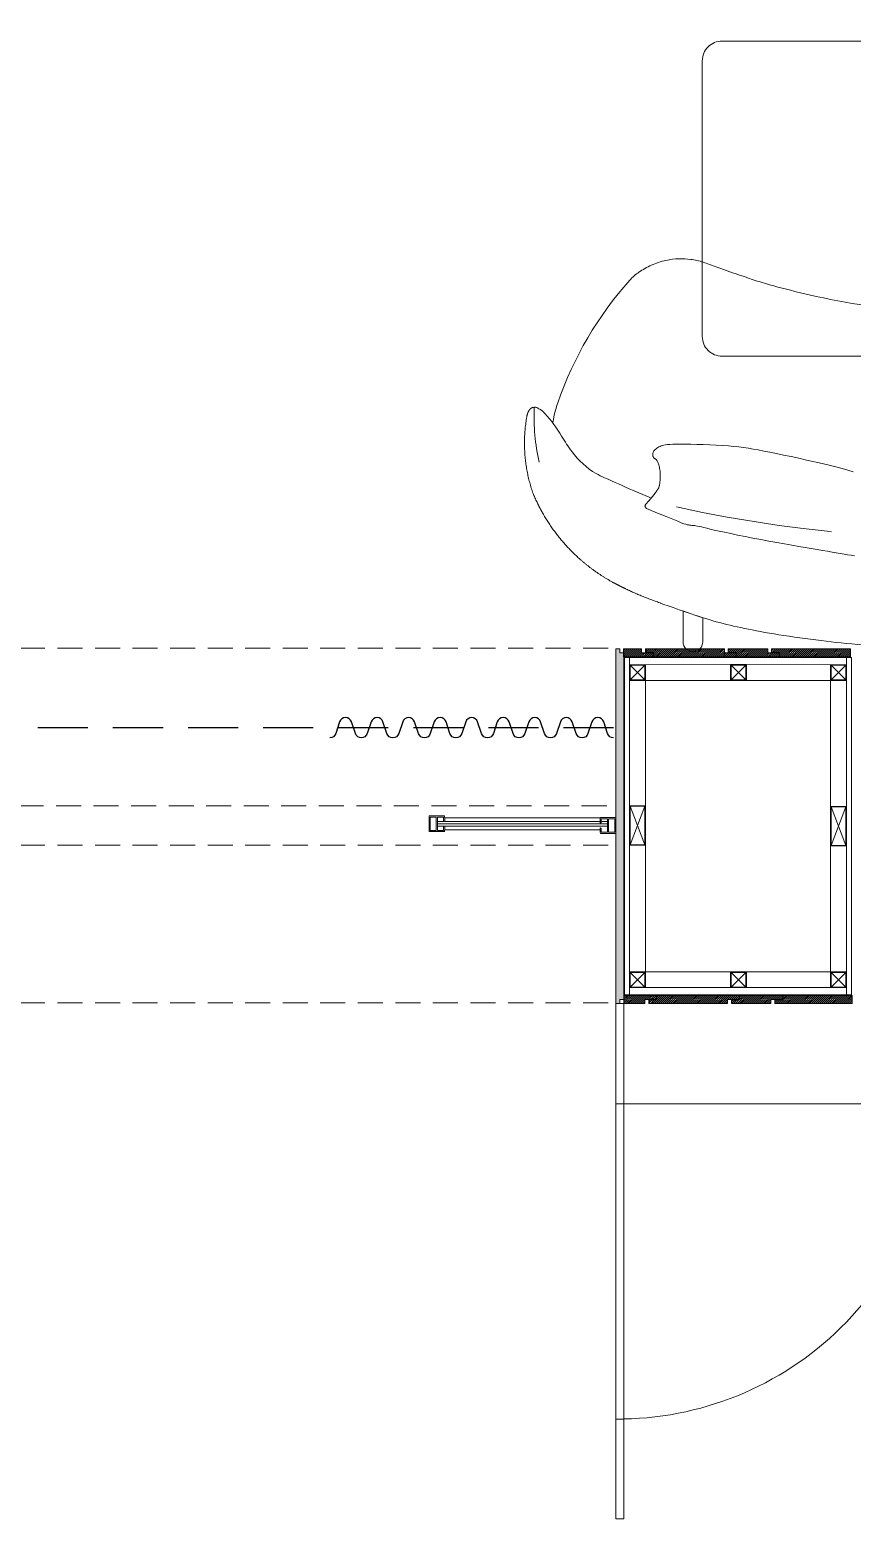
# Model space of a CAD drawing. Header units: centimetres. Extents: x 5488 to 20269, y -31398 to -19684.
# Drawn here: x 12361.8 to 12570.5, y -24178.9 to -23801.9 of the extents above; entities that cross this region are included whole.
import ezdxf

# ---------------------------------------------------------------- set-up
doc = ezdxf.new("R2010")
doc.units = ezdxf.units.CM
doc.linetypes.add('HIDDEN', pattern=[9.525, 6.35, -3.175])
doc.linetypes.add('HIDDENX2', pattern=[19.05, 12.7, -6.35])
doc.layers.add('0-LNS-VLF-PERDE', color=10, linetype='Continuous')
for name, color, linetype, lineweight in [('xxx_Auto_Dograma_Cam', 153, 'Continuous', 0), ('xxx_Auto_Dograma_Metal', 157, 'Continuous', 0), ('xxx_Auto_Element_Dograma Cam', 140, 'Continuous', 9), ('xxx_Auto_Element_Dograma Metal', 211, 'Continuous', 20), ('xxx_Auto_Kaplama_Ahşap', 34, 'Continuous', 0), ('xxx_Auto_Kaplama_Ahşap Tarama', 16, 'Continuous', 5), ('xxx_Auto_Kaplama_Mermer', 43, 'Continuous', 13), ('xxx_Auto_Kaplama_Siva Sap', 253, 'Continuous', 13), ('xxx_Auto_Konstruksiyon_Metal', 141, 'Continuous', 0), ('xxx_Auto_Mobilya_Ahsap', 34, 'Continuous', 20), ('xxx_Auto_Tefris_Silik', 252, 'Continuous', 13), ('xxx_Auto_Tefris_Tefris', 32, 'Continuous', 15)]:
    doc.layers.add(name, color=color, linetype=linetype, lineweight=lineweight)
doc.layers.add('xxx_Auto_Kaplama_Mermer Tarama', color=7, linetype='Continuous', lineweight=0, true_color=0xadadad)

# ---------------------------------------------------------------- blocks, each defined once
blk = doc.blocks.new('A$Cb3d25d0a')
at = {"layer": 'xxx_Auto_Konstruksiyon_Metal', "lineweight": 20}
h = blk.add_hatch(color=256, dxfattribs=at)
h.dxf.hatch_style = 1
h.paths.add_polyline_path([(2, 2), (2, -2), (-2, -2), (-2, 2)])
h.paths.add_polyline_path([(1.88, 1.88), (-1.88, 1.88), (-1.88, -1.88), (1.88, -1.88)], flags=16)
for points in [[(2, -2), (2, 2), (-2, 2), (-2, -2)], [(1.88, -1.88), (1.88, 1.88), (-1.88, 1.88), (-1.88, -1.88)]]:
    blk.add_lwpolyline(points, close=True, dxfattribs=at)
for points in [[(1.88, -1.88), (-1.88, 1.88)], [(1.88, 1.88), (-1.88, -1.88)]]:
    blk.add_lwpolyline(points, dxfattribs=at)
blk = doc.blocks.new('*U74')
at = {"layer": 'xxx_Auto_Konstruksiyon_Metal', "color": 0, "xscale": -1, "rotation": 180}
blk.add_blockref('A$Cb3d25d0a', (0, 0), dxfattribs=at)
blk = doc.blocks.new('*U75')
at = {"layer": 'xxx_Auto_Kaplama_Ahşap', "color": 0, "linetype": 'ByBlock', "lineweight": -2, "transparency": 16777216}
blk.add_blockref('*U74', (0, 0), dxfattribs=at)
blk = doc.blocks.new('*U76')
at = {"layer": 'xxx_Auto_Konstruksiyon_Metal', "color": 0, "rotation": 180}
blk.add_blockref('A$Cb3d25d0a', (0, 0), dxfattribs=at)
blk = doc.blocks.new('*U77')
at = {"layer": 'xxx_Auto_Kaplama_Ahşap', "color": 0, "linetype": 'ByBlock', "lineweight": -2, "transparency": 16777216}
blk.add_blockref('*U76', (0, 0), dxfattribs=at)
blk = doc.blocks.new('gizliprofil_e')
at = {"layer": 'xxx_Auto_Element_Dograma Metal'}
for p, q in [((0.05, -2.3), (0.05, 1.1)), ((0.35, -2.3), (0.35, 1.1))]:
    blk.add_line(p, q, dxfattribs=at)
for points in [[(-1.7, -2.6), (2.2, -2.6), (2.2, 1.4), (-1.7, 1.4)], [(-1.5, 0.05), (-1.5, 0.05), (-1.5, 0.05), (-1.5, 1.1)], [(0.05, 1.1), (-1.5, 1.1)], [(0.35, -2.3), (1.9, -2.3), (1.9, 1.1), (0.35, 1.1)], [(-1.5, -1.25), (-1.5, -1.25), (-1.5, -1.25), (-1.5, -2.3)], [(-1.5, -2.3), (0.05, -2.3)]]:
    blk.add_lwpolyline(points, dxfattribs=at)
for centre, radius, start, end in [((3.52, 0.34), 5.32, 168.5228, 183.0808), ((-1.65, 0.24), 0.24, 230.6527, 307.686), ((2.75, -1.6), 4.56, 175.6886, 192.7072), ((-1.65, -1.44), 0.24, 52.3134, 129.3468)]:
    blk.add_arc(centre, radius, start, end, dxfattribs=at)
blk = doc.blocks.new('4X10 PROFİL')
at = {"layer": 'xxx_Auto_Konstruksiyon_Metal'}
h = blk.add_hatch(color=256, dxfattribs=at)
h.dxf.hatch_style = 1
h.paths.add_polyline_path([(6769.8, -31068.3), (6669.8, -31068.3), (6669.8, -31108.3), (6769.8, -31108.3)])
h.paths.add_polyline_path([(6768.8, -31107.3), (6670.8, -31107.3), (6670.8, -31069.3), (6768.8, -31069.3)], flags=16)
for p, q in [((6670.8, -31069.3), (6768.8, -31107.3)), ((6768.8, -31069.3), (6670.8, -31107.3))]:
    blk.add_line(p, q, dxfattribs=at)
for points in [[(6669.8, -31068.3), (6769.8, -31068.3), (6769.8, -31108.3), (6669.8, -31108.3)], [(6670.8, -31069.3), (6768.8, -31069.3), (6768.8, -31107.3), (6670.8, -31107.3)]]:
    blk.add_lwpolyline(points, close=True, dxfattribs=at)
blk = doc.blocks.new('*U119')
at = {"layer": '0-LNS-VLF-PERDE', "ltscale": 4}
blk.add_lwpolyline([(-167.48, 3.42, 0.322823), (-165.98, 4.5), (-164.98, 7.5, -0.720759), (-161.98, 7.5), (-160.98, 4.5, 0.720759), (-157.98, 4.5), (-156.98, 7.5, -0.322823), (-155.48, 8.58, -0.322823), (-153.98, 7.5), (-152.98, 4.5, 0.720759), (-149.98, 4.5), (-148.98, 7.5, -0.720759), (-145.98, 7.5), (-144.98, 4.5, 0.720759), (-141.98, 4.5), (-140.98, 7.5, -0.322823), (-139.48, 8.58, -0.322823), (-137.98, 7.5), (-136.98, 4.5, 0.720759), (-133.98, 4.5), (-132.98, 7.5, -0.720759), (-129.98, 7.5), (-128.98, 4.5, 0.720759), (-125.98, 4.5), (-124.98, 7.5, -0.322823), (-123.48, 8.58, -0.322823), (-121.98, 7.5), (-120.98, 4.5, 0.720759), (-117.98, 4.5), (-116.98, 7.5, -0.720759), (-113.98, 7.5), (-112.98, 4.5, 0.322823), (-111.48, 3.42, 0.322823), (-109.98, 4.5), (-108.98, 7.5, -0.720759), (-105.98, 7.5), (-104.98, 4.5, 0.720759), (-101.98, 4.5), (-100.98, 7.5, -0.322823), (-99.48, 8.58, -0.322823), (-97.98, 7.5), (-96.98, 4.5, 0.322823), (-95.48, 3.42, 0.322823)], format="xyb", dxfattribs=at)
at = {"layer": '0-LNS-VLF-PERDE', "linetype": 'HIDDENX2'}
blk.add_lwpolyline([(-167.48, 6), (107.32, 6)], dxfattribs=at)
blk = doc.blocks.new('A$C85cc6fa7')
at = {"elevation": -91.32}
blk.add_lwpolyline([(172.43, -1.8), (172.43, -9.63), (167.43, -7.86), (167.43, -1.8, -1)], format="xyb", close=True, dxfattribs=at)
for points in [[(181.72, -35.64), (181.89, -35.82), (182, -35.98), (182.06, -36.12), (182.09, -36.25), (182.08, -36.36), (182.05, -36.47), (182, -36.56), (181.94, -36.65), (181.87, -36.74), (181.8, -36.83), (181.73, -36.92), (181.64, -37.02), (181.55, -37.12), (181.45, -37.23), (181.34, -37.36), (181.21, -37.5), (181.08, -37.65), (180.93, -37.82), (180.77, -38), (180.61, -38.19), (180.44, -38.39), (180.27, -38.6), (180.1, -38.82), (179.92, -39.03), (179.75, -39.25), (179.59, -39.47), (179.43, -39.69), (179.28, -39.9), (179.13, -40.1), (179, -40.3), (178.88, -40.48), (178.78, -40.65), (178.69, -40.8), (178.61, -40.95), (178.55, -41.09), (178.5, -41.23), (178.45, -41.38), (178.41, -41.54), (178.38, -41.73), (178.35, -41.94), (178.32, -42.18), (178.28, -42.45), (178.26, -42.74), (178.23, -43.06), (178.22, -43.39), (178.21, -43.73), (178.21, -44.08), (178.22, -44.43), (178.24, -44.79), (178.27, -45.14), (178.32, -45.48), (178.37, -45.81), (178.43, -46.13), (178.5, -46.43), (178.57, -46.71), (178.65, -46.97), (178.73, -47.2), (178.82, -47.4), (178.91, -47.58), (179, -47.74), (179.09, -47.87), (179.19, -47.99), (179.28, -48.09), (179.38, -48.18), (179.48, -48.26), (179.57, -48.33), (179.66, -48.39), (179.75, -48.46), (179.83, -48.54), (179.91, -48.62), (179.97, -48.72), (180.02, -48.84), (180.07, -48.98), (180.09, -49.14), (180.1, -49.32), (180.09, -49.5), (180.06, -49.7), (180.01, -49.9), (179.92, -50.1), (179.81, -50.3), (179.66, -50.49), (179.49, -50.67), (179.29, -50.84), (179.06, -51), (178.81, -51.16), (178.55, -51.3), (178.26, -51.43), (177.96, -51.55), (177.64, -51.65), (177.29, -51.75), (176.88, -51.83), (176.39, -51.9), (175.78, -51.95), (175.05, -51.99), (174.17, -52.01), (173.1, -52.02), (171.85, -52.01), (170.43, -51.99), (168.9, -51.95), (167.29, -51.9), (165.65, -51.83), (164.01, -51.75), (162.43, -51.65), (160.93, -51.55), (159.56, -51.43), (158.28, -51.29), (157.06, -51.14), (155.85, -50.96), (154.62, -50.76), (153.34, -50.52), (151.96, -50.26), (150.44, -49.95), (148.76, -49.61), (146.95, -49.23), (145.04, -48.83), (143.07, -48.4), (141.07, -47.96), (139.09, -47.52), (137.17, -47.07), (135.34, -46.63), (133.63, -46.2), (132.04, -45.78), (130.59, -45.38), (129.25, -45)], [(128.96, -23.65), (129.81, -23.78), (130.69, -23.92), (131.59, -24.07), (132.55, -24.24), (133.56, -24.42), (134.64, -24.61), (135.82, -24.81), (137.08, -25.02), (138.44, -25.25), (139.89, -25.49), (141.44, -25.74), (143.09, -26.02), (144.83, -26.32), (146.69, -26.65), (148.64, -27), (150.65, -27.38), (152.69, -27.76), (154.72, -28.15), (156.7, -28.54), (158.58, -28.92), (160.34, -29.28), (161.92, -29.62), (163.3, -29.93), (164.5, -30.2), (165.52, -30.44), (166.39, -30.66), (167.13, -30.84), (167.76, -30.99), (168.29, -31.12), (168.76, -31.21), (169.17, -31.28), (169.54, -31.32), (169.87, -31.36), (170.19, -31.38), (170.49, -31.41), (170.78, -31.44), (171.08, -31.49), (171.4, -31.55), (171.76, -31.65), (172.22, -31.81), (172.87, -32.06), (173.79, -32.42), (175.05, -32.93), (176.74, -33.62), (178.94, -34.51), (181.72, -35.64)], [(134.74, -29.76), (135.89, -29.88), (141.97, -30.55), (148.03, -31.36), (151.24, -31.83), (161.24, -33.45), (167.51, -34.65), (174.08, -36.07)], [(185.23, -40.3), (181.05, -38.52), (180.51, -38.31)]]:
    blk.add_lwpolyline(points)
blk.add_rational_spline([(-230.4, -61.37), (-231.22, -61.17), (-231.86, -60.23), (-232.04, -58.95), (-233.32, -52.41), (-232.78, -45.77), (-230.47, -39.52), (-226.48, -29.9), (-219.33, -21.93), (-210.21, -16.92), (-209.16, -16.36), (-208.11, -15.82), (-207.04, -15.3), (-202.09, -12.89), (-196.81, -11.18), (-191.49, -9.13), (-185.26, -6.99), (-178.98, -5.61), (-172.65, -4.45), (-163.9, -2.8), (-154.69, -1.64), (-145.46, -0.97), (-135.7, -0.28), (-135.92, -0.14), (-0.67, 0), (105.96, -0.14), (115.74, -0.28), (125.5, -0.97), (134.73, -1.64), (143.93, -2.8), (153.04, -4.45), (159.02, -5.61), (165.3, -6.99), (171.52, -9.31), (176.85, -11.18), (182.12, -12.89), (187.08, -15.3), (188.15, -15.82), (189.2, -16.36), (190.25, -16.92), (199.37, -21.93), (206.51, -29.9), (210.5, -39.52), (212.7, -45.79), (213.23, -52.41), (212.07, -58.95), (211.89, -60.23), (211.26, -61.17), (210.44, -61.37)], [1, 1, 1, 1, 0.975140189913, 0.975140189913, 1, 1, 1, 1, 1, 1, 1, 1, 1, 1, 1, 1, 1, 1, 1, 1, 1, 1, 1, 1, 1, 1, 1, 1, 1, 1, 1, 1, 1, 1, 1, 1, 1, 1, 1, 1, 1, 0.978284231386, 0.978284231386, 1, 1, 1, 1], degree=3, knots=[0, 0, 0, 0, 1, 1, 1, 1.547896, 1.547896, 1.547896, 2.547896, 2.547896, 2.547896, 3.547896, 3.547896, 3.547896, 4.547896, 4.547896, 4.547896, 5.547896, 5.547896, 5.547896, 6.547896, 6.547896, 6.547896, 7.547896, 7.547896, 7.547896, 8.547896, 8.547896, 8.547896, 9.547896, 9.547896, 9.547896, 10.547896, 10.547896, 10.547896, 11.547896, 11.547896, 11.547896, 12.547896, 12.547896, 12.547896, 13.547896, 13.547896, 13.547896, 14.059772, 14.059772, 14.059772, 15.059772, 15.059772, 15.059772, 15.059772])
for points, knots in [([(210.44, -61.37), (210.33, -61.39), (210.23, -61.32), (210.2, -61.21), (210.2, -61.32), (210.11, -61.4), (210.01, -61.4), (210.01, -61.4), (209.99, -61.4), (209.99, -61.4), (209.66, -61.39), (209.32, -61.25), (209.01, -60.99), (208.76, -60.85), (208.5, -60.7), (208.26, -60.53), (207.97, -60.31), (207.72, -60.05), (207.47, -59.78), (205.85, -58.03), (204.53, -56.05), (203.25, -54.05), (202.39, -52.7), (201.56, -51.35), (200.59, -50.07), (198.93, -47.87), (196.88, -45.88), (194.48, -44.54), (193.79, -44.15), (193.06, -43.82), (192.34, -43.49), (189.97, -42.42), (187.6, -41.36), (185.23, -40.3), (185.23, -40.3), (185.23, -40.3), (185.23, -40.3)], [0, 0, 0, 0, 1, 1, 1, 2, 2, 2, 3, 3, 3, 4, 4, 4, 5, 5, 5, 6, 6, 6, 7, 7, 7, 8, 8, 8, 9, 9, 9, 10, 10, 10, 11, 11, 11, 12, 12, 12, 12]), ([(205.46, -57.32), (205.45, -57.39), (205.44, -57.46), (205.43, -57.53), (205.4, -57.77), (205.37, -58.02), (205.33, -58.27), (205.19, -59.06), (205.01, -59.84), (204.79, -60.62), (204.61, -61.26), (204.4, -61.9), (204.18, -62.53), (200.24, -74), (194.05, -84.57), (185.96, -93.61), (185.23, -94.47), (184.46, -95.08), (183.63, -95.65), (182.65, -96.32), (181.59, -96.92), (180.49, -97.43), (179.3, -97.96), (178.05, -98.38), (176.77, -98.66), (175.68, -98.9), (174.56, -99.03), (173.44, -99.07), (172.45, -99.09), (171.47, -99.04), (170.49, -98.91), (169.43, -98.77), (168.38, -98.53), (167.36, -98.2), (166.8, -98.02), (166.25, -97.82), (165.71, -97.61), (164.45, -97.15), (163.19, -96.69), (161.92, -96.24), (160.11, -95.61), (158.29, -94.99), (156.45, -94.4), (155.41, -93.96), (154.01, -93.52), (152.6, -93.11), (149.77, -92.27), (146.93, -91.5), (144.06, -90.79), (134.44, -88.41), (124.63, -86.66), (114.76, -85.86), (110.2, -85.49), (105.63, -85.32), (101.06, -85.12), (2.58, -85.04), (0.95, -84.96), (-0.67, -84.88), (-2.3, -84.96), (-3.93, -85.04), (-131.02, -85.12), (-135.59, -85.32), (-130.17, -85.49), (-134.73, -85.86), (-144.6, -86.66), (-154.4, -88.41), (-164.02, -90.79), (-166.89, -91.5), (-169.74, -92.27), (-172.21, -93.11), (-173.62, -93.52), (-175.02, -93.96), (-176.42, -94.4), (-178.25, -94.99), (-180.07, -95.61), (-181.89, -96.24), (-183.15, -96.69), (-184.42, -97.15), (-185.67, -97.61), (-186.22, -97.82), (-186.76, -98.02), (-187.32, -98.2), (-188.34, -98.53), (-189.39, -98.77), (-190.45, -98.91), (-191.43, -99.04), (-192.42, -99.09), (-193.4, -99.07), (-194.52, -99.03), (-195.64, -98.9), (-196.74, -98.66), (-198.01, -98.38), (-199.26, -97.96), (-200.45, -97.43), (-201.55, -96.92), (-202.61, -96.32), (-203.59, -95.65), (-204.42, -95.08), (-205.19, -94.47), (-205.93, -93.61), (-214.01, -84.57), (-220.2, -74), (-227.31, -59.65)], [0, 0, 0, 0, 0.109097, 0.109097, 0.109097, 1.109097, 1.109097, 1.109097, 2.109097, 2.109097, 2.109097, 3.109097, 3.109097, 3.109097, 4.109097, 4.109097, 4.109097, 5.109097, 5.109097, 5.109097, 6.109097, 6.109097, 6.109097, 7.109097, 7.109097, 7.109097, 8.109097, 8.109097, 8.109097, 9.109097, 9.109097, 9.109097, 10.109097, 10.109097, 10.109097, 11.109097, 11.109097, 11.109097, 12.109097, 12.109097, 12.109097, 13.109097, 13.109097, 13.109097, 14.109097, 14.109097, 14.109097, 15.109097, 15.109097, 15.109097, 16.109097, 16.109097, 16.109097, 17.109097, 17.109097, 17.109097, 18.109097, 18.109097, 18.109097, 19.109097, 19.109097, 19.109097, 20.109097, 20.109097, 20.109097, 21.109097, 21.109097, 21.109097, 22.109097, 22.109097, 22.109097, 23.109097, 23.109097, 23.109097, 24.109097, 24.109097, 24.109097, 25.109097, 25.109097, 25.109097, 26.109097, 26.109097, 26.109097, 27.109097, 27.109097, 27.109097, 28.109097, 28.109097, 28.109097, 29.109097, 29.109097, 29.109097, 30.109097, 30.109097, 30.109097, 31.109097, 31.109097, 31.109097, 32.109097, 32.109097, 32.109097, 33.109097, 33.109097, 33.109097, 33.109097])]:
    blk.add_open_spline(points, degree=3, knots=knots)
blk.add_open_spline([(208.9, -47.44), (209.96, -51.95), (210.39, -56.59), (210.2, -61.21)], degree=3)

msp = doc.modelspace()

# ---------------------------------------------------------------- hatches: boundary and pattern name
at = {"layer": 'xxx_Auto_Kaplama_Ahşap Tarama'}
h = msp.add_hatch(dxfattribs=at)
h.set_pattern_fill('AR-CONC', color=256, scale=0.5)
h.set_pattern_definition([(50, (809.53, -3617.59), (91.09233, -7.96954), [9.525, -104.775]), (355, (809.53, -3617.59), (-17.6217, 95.52842), [7.62, -83.8203]), (100.45144, (817.12, -3618.255), (73.47062, 87.55888), [8.095, -89.04512]), (46.1842, (809.53, -3592.19), (135.5395, -21.02116), [14.2875, -157.1625]), (96.63556, (820.83, -3593.94), (118.70207, 123.71306), [12.1425, -133.5678]), (351.18415, (809.53, -3592.19), (118.70207, 123.71306), [11.43, -125.72987]), (21, (822.23, -3598.54), (75.8072, -51.1326), [9.525, -104.775]), (326, (822.23, -3598.54), (30.901, 92.09398), [7.62, -83.82]), (71.45144, (828.55, -3602.8), (106.7082, 40.96138), [8.095, -89.04497]), (37.5, (809.53, -3617.59), (1.5443, 42.27752), [0, -82.804, 0, -85.09, 0, -84.1375]), (7.5, (809.53, -3617.59), (33.40983, 50.09029), [0, -48.514, 0, -80.899, 0, -32.0675]), (327.5, (781.21, -3617.59), (67.795298, -2.864372), [0, -31.75, 0, -99.06, 0, -131.445]), (317.5, (768.51, -3617.59), (74.06459, 12.71325), [0, -41.275, 0, -65.786, 0, -93.345])])
edge = h.paths.add_edge_path()
edge.add_line((9312.93, -27555.32), (9330.63, -27555.32))
edge.add_arc((9330.63, -27548.32), 7, 270, 349.5592)
edge.add_arc((-12655703.85, 2009176.56), 12827763.88, 350.864209315, 350.864469123)
edge.add_line((9346.75, -27492.16), (9332.45, -27492.16))
edge.add_line((9332.45, -27492.16), (9332.45, -27061.1))
edge.add_line((9332.45, -27061.1), (9346.75, -27061.1))
edge.add_arc((-12660642.43, -2064524.01), 12832765.91, 9.135530923, 9.13579064)
edge.add_arc((9330.63, -27004.94), 7, 10.4408, 90)
edge.add_line((9330.63, -26997.94), (9312.93, -26997.94))
edge.add_arc((9312.93, -27004.94), 7, 90, 170.4864)
edge.add_arc((10864.46, -27276.63), 1582.14, 170.06944, 189.93056)
edge.add_arc((9312.93, -27548.32), 7, 189.5136, 270)
at = {"layer": 'xxx_Auto_Kaplama_Ahşap Tarama', "true_color": 0xcba65d}
h = msp.add_hatch(dxfattribs=at)
h.set_pattern_fill('JIS_WOOD', color=43, scale=0.5)
h.set_pattern_definition([(45, (6489.41125, -1276.23622), (-0.2499999996, 0.2499999996), [])])
h.paths.add_polyline_path([(12516.99, -23960.17), (12519.98, -23960.17), (12519.98, -23961.17), (12519.67, -23961.17), (12512.48, -23961.17), (12512.48, -23959.17), (12516.99, -23959.17)])
h = msp.add_hatch(dxfattribs=at)
h.set_pattern_fill('JIS_WOOD', color=43, scale=0.5)
h.set_pattern_definition([(45, (6510.45188, -1276.23622), (-0.2499999996, 0.2499999996), [])])
h.paths.add_polyline_path([(12538.03, -23960.17), (12541.03, -23960.17), (12541.03, -23961.17), (12540.71, -23961.17), (12520.03, -23961.17), (12520.02, -23960.07), (12517.98, -23960.07), (12517.98, -23959.17), (12538.03, -23959.17)])
h = msp.add_hatch(dxfattribs=at)
h.set_pattern_fill('JIS_WOOD', color=43, scale=0.5)
h.set_pattern_definition([(45, (6521.44943, -1276.23913), (-0.2499999996, 0.2499999996), [])])
h.paths.add_polyline_path([(12549.02, -23960.17), (12552.02, -23960.17), (12552.02, -23961.17), (12551.7, -23961.17), (12541.03, -23961.17), (12541.02, -23960.07), (12539.03, -23960.07), (12539.03, -23959.17), (12549.02, -23959.17)])
h = msp.add_hatch(dxfattribs=at)
h.set_pattern_fill('JIS_WOOD', color=43, scale=0.5)
h.set_pattern_definition([(45, (-14889.8065, 0), (-0.2499999996, 0.2499999996), [])])
h.paths.add_polyline_path([(12570.06, -23961.17), (12566.48, -23961.17), (12552.02, -23961.17), (12552.02, -23960.07), (12550.02, -23960.07), (12550.02, -23959.17), (12570.06, -23959.17)])
h = msp.add_hatch(dxfattribs=at)
h.set_pattern_fill('JIS_WOOD', color=43, scale=0.5)
h.set_pattern_definition([(45, (6490.27153, -1364.2336), (-0.2499999996, 0.2499999996), [])])
h.paths.add_polyline_path([(12517.85, -24048.17), (12520.84, -24048.17), (12520.84, -24047.17), (12520.53, -24047.17), (12512.5, -24047.17), (12512.5, -24049.17), (12517.85, -24049.17)])
h = msp.add_hatch(dxfattribs=at)
h.set_pattern_fill('JIS_WOOD', color=43, scale=0.5)
h.set_pattern_definition([(45, (6511.2715, -1364.2336), (-0.2499999996, 0.2499999996), [])])
h.paths.add_polyline_path([(12538.85, -24048.17), (12541.84, -24048.17), (12541.84, -24047.17), (12541.53, -24047.17), (12520.85, -24047.17), (12520.84, -24048.27), (12518.85, -24048.27), (12518.85, -24049.17), (12538.85, -24049.17)])
h = msp.add_hatch(dxfattribs=at)
h.set_pattern_fill('JIS_WOOD', color=43, scale=0.5)
h.set_pattern_definition([(45, (6522.26904, -1364.2365), (-0.2499999996, 0.2499999996), [])])
h.paths.add_polyline_path([(12549.84, -24048.17), (12552.84, -24048.17), (12552.84, -24047.17), (12552.52, -24047.17), (12541.84, -24047.17), (12541.84, -24048.27), (12539.84, -24048.27), (12539.84, -24049.17), (12549.84, -24049.17)])
h = msp.add_hatch(dxfattribs=at)
h.set_pattern_fill('JIS_WOOD', color=43, scale=0.5)
h.set_pattern_definition([(45, (6527.10452, -1364.2365), (-0.2499999996, 0.2499999996), [])])
h.paths.add_polyline_path([(12570.48, -24047.17), (12566.48, -24047.17), (12552.84, -24047.17), (12552.84, -24048.27), (12550.84, -24048.27), (12550.84, -24049.17), (12570.48, -24049.17)])
at = {"layer": 'xxx_Auto_Kaplama_Mermer Tarama'}
h = msp.add_hatch(dxfattribs=at)
h.set_pattern_fill('AR-CONC', color=241, scale=0.01)
h.set_pattern_definition([(50, (6190.1054, -1326.3333), (1.82184669, -0.15939086), [0.1905, -2.0955]), (355, (6190.1054, -1326.3333), (-0.35243421, 1.91056845), [0.1524, -1.67640584]), (100.451445, (6190.2572, -1326.3466), (1.46941247, 1.75117752), [0.16190009, -1.78090245]), (46.1842, (6190.1054, -1325.8253), (2.7107904, -0.42042328), [0.28575, -3.14325]), (96.635558, (6190.3313, -1325.8603), (2.37404134, 2.47426125), [0.24285023, -2.67135608]), (351.184151, (6190.1054, -1325.8253), (2.37404134, 2.47426125), [0.22859967, -2.51459732]), (21, (6190.3594, -1325.9523), (1.51614391, -1.02265198), [0.1905, -2.0955]), (326, (6190.3594, -1325.9523), (0.61802028, 1.84187966), [0.1524, -1.6764]), (71.451445, (6190.4857, -1326.0375), (2.13416419, 0.81922769), [0.16190009, -1.78089938]), (37.5, (6190.10537, -1326.3333), (0.030886033, 0.845550389), [0, -1.65608, 0, -1.7018, 0, -1.68275]), (7.5, (6190.1054, -1326.3333), (0.668196625, 1.001805748), [0, -0.97028, 0, -1.61798, 0, -0.64135]), (327.5, (6189.53895, -1326.3333), (1.355905952, -0.05728744), [0, -0.635, 0, -1.9812, 0, -2.6289]), (317.5, (6189.285, -1326.3333), (1.481291814, 0.25426491), [0, -0.8255, 0, -1.31572, 0, -1.8669])])
h.paths.add_polyline_path([(12512.5, -23960.17), (12511.5, -23960.17), (12511.5, -23959.17), (12510.5, -23959.17), (12510.5, -24002.01), (12510.5, -24002.01), (12510.5, -24006.01), (12510.5, -24049.17), (12511.5, -24049.17), (12511.5, -24048.17), (12512.5, -24048.17), (12512.5, -24047.17)])

# ---------------------------------------------------------------- linework, layer by layer
at = {"layer": 'xxx_Auto_Dograma_Cam'}
for points in [[(12508.35, -24002.97), (12465.25, -24002.97)], [(12508.35, -24003.57), (12465.25, -24003.57)], [(12508.35, -24004.17), (12465.25, -24004.17)]]:
    msp.add_lwpolyline(points, dxfattribs=at)
at = {"layer": 'xxx_Auto_Dograma_Metal'}
for points in [[(12467.07, -24002.07), (12506.5, -24002.07)], [(12467.08, -24005.07), (12506.5, -24005.07)]]:
    msp.add_lwpolyline(points, dxfattribs=at)
at = {"layer": 'xxx_Auto_Element_Dograma Cam'}
for points in [[(12510.49, -24074.71), (12512.49, -24074.71), (12512.49, -24049.17), (12510.49, -24049.17)], [(12510.49, -24154.71), (12512.49, -24154.71), (12512.49, -24074.71), (12510.49, -24074.71)], [(12510.49, -24154.71), (12512.49, -24154.71), (12512.49, -24180.01), (12510.49, -24180.01)]]:
    msp.add_lwpolyline(points, close=True, dxfattribs=at)
msp.add_lwpolyline([(12511.49, -24074.71), (12591.49, -24074.71)], dxfattribs=at)
msp.add_arc((12511.04, -24074.26), 80.45, 269.6086, 359.6797, dxfattribs=at)
at = {"layer": 'xxx_Auto_Kaplama_Ahşap'}
for points in [[(12516.99, -23960.17), (12519.98, -23960.17), (12519.98, -23961.17), (12519.67, -23961.17), (12512.48, -23961.17), (12512.48, -23959.17), (12516.99, -23959.17)], [(12538.03, -23960.17), (12541.03, -23960.17), (12541.03, -23961.17), (12540.71, -23961.17), (12520.03, -23961.17), (12520.02, -23960.07), (12517.98, -23960.07), (12517.98, -23959.17), (12538.03, -23959.17)], [(12549.02, -23960.17), (12552.02, -23960.17), (12552.02, -23961.17), (12551.7, -23961.17), (12541.03, -23961.17), (12541.02, -23960.07), (12539.03, -23960.07), (12539.03, -23959.17), (12549.02, -23959.17)], [(12570.06, -23961.17), (12566.48, -23961.17), (12566.48, -23961.17), (12552.02, -23961.17), (12552.02, -23960.07), (12550.02, -23960.07), (12550.02, -23959.17), (12570.06, -23959.17)], [(12517.85, -24048.17), (12520.84, -24048.17), (12520.84, -24047.17), (12520.53, -24047.17), (12512.5, -24047.17), (12512.5, -24049.17), (12517.85, -24049.17)], [(12538.85, -24048.17), (12541.84, -24048.17), (12541.84, -24047.17), (12541.53, -24047.17), (12520.85, -24047.17), (12520.84, -24048.27), (12518.85, -24048.27), (12518.85, -24049.17), (12538.85, -24049.17)], [(12549.84, -24048.17), (12552.84, -24048.17), (12552.84, -24047.17), (12552.52, -24047.17), (12541.84, -24047.17), (12541.84, -24048.27), (12539.84, -24048.27), (12539.84, -24049.17), (12549.84, -24049.17)], [(12570.48, -24047.17), (12566.48, -24047.17), (12566.48, -24047.17), (12552.84, -24047.17), (12552.84, -24048.27), (12550.84, -24048.27), (12550.84, -24049.17), (12570.48, -24049.17)]]:
    msp.add_lwpolyline(points, close=True, dxfattribs=at)
at = {"layer": 'xxx_Auto_Kaplama_Mermer'}
msp.add_lwpolyline([(12512.5, -23960.17), (12511.5, -23960.17), (12511.5, -23959.17), (12510.5, -23959.17), (12510.5, -24049.17), (12511.5, -24049.17), (12511.5, -24048.17), (12512.5, -24048.17)], close=True, dxfattribs=at)
at = {"layer": 'xxx_Auto_Kaplama_Siva Sap'}
for points in [[(12513.99, -23961.37), (12513.99, -24046.97), (12512.69, -24046.97), (12512.69, -23961.37)], [(12513.99, -23961.37), (12513.99, -23963.17), (12568.99, -23963.16), (12568.99, -23961.36)], [(12568.99, -24046.98), (12568.99, -23961.36), (12570.29, -23961.36), (12570.29, -24046.98)], [(12513.99, -24046.97), (12513.99, -24045.17), (12568.99, -24045.18), (12568.99, -24046.98)]]:
    msp.add_lwpolyline(points, close=True, dxfattribs=at)
at = {"layer": 'xxx_Auto_Konstruksiyon_Metal'}
msp.add_lwpolyline([(12517.99, -24041.17), (12564.99, -24041.17), (12564.99, -23967.17), (12517.99, -23967.17)], close=True, dxfattribs=at)
at = {"layer": 'xxx_Auto_Tefris_Silik', "linetype": 'HIDDEN'}
for points in [[(12235.49, -23959.01), (12510.49, -23959.01)], [(12235.12, -23999.01), (12509.92, -23999.01)], [(12235.49, -24009.01), (12509.92, -24009.01)], [(12235.49, -24049.01), (12509.92, -24049.01)]]:
    msp.add_lwpolyline(points, dxfattribs=at)
at = {"layer": 'xxx_Auto_Tefris_Tefris'}
msp.add_lwpolyline([(12607.44, -23804.84), (12537.44, -23804.84, 0.414214), (12532.44, -23809.84), (12532.44, -23879.84, 0.414214), (12537.44, -23884.84), (12607.44, -23884.84, 0.414214), (12612.44, -23879.84), (12612.44, -23809.84, 0.414214)], format="xyb", close=True, dxfattribs=at)

# ---------------------------------------------------------------- block references
at = {"xscale": -1}
for name, p in [('*U119', (12342.44, -23985.17)), ('gizliprofil_e', (12465.3, -24002.97))]:
    msp.add_blockref(name, p, dxfattribs=at)
msp.add_blockref('gizliprofil_e', (12508.3, -24003.41))
at = {"layer": 'xxx_Auto_Kaplama_Ahşap'}
for name, p in [('*U75', (12515.99, -23965.17)), ('*U77', (12515.99, -24043.17))]:
    msp.add_blockref(name, p, dxfattribs=at)
at = {"layer": 'xxx_Auto_Konstruksiyon_Metal', "color": 0, "xscale": -1}
for p in [(12541.61, -23965.16), (12566.99, -23965.17), (12541.61, -24043.17), (12566.99, -24043.17)]:
    msp.add_blockref('A$Cb3d25d0a', p, dxfattribs=at)
at = {"layer": 'xxx_Auto_Mobilya_Ahsap', "yscale": 0.1000000000000028, "rotation": 90}
for p, xscale, zscale in [((9407.16, -23332.03), -0.1000000000000028, 0.1), ((9458.16, -24676.15), 0.1000000000000028, 0.1000000000000028)]:
    msp.add_blockref('4X10 PROFİL', p, dxfattribs=dict(at, xscale=xscale, zscale=zscale))
at = {"layer": 'xxx_Auto_Tefris_Tefris', "rotation": 180}
msp.add_blockref('A$C85cc6fa7', (12699.98, -23959.18), dxfattribs=at)

doc.saveas('drawing.dxf')
